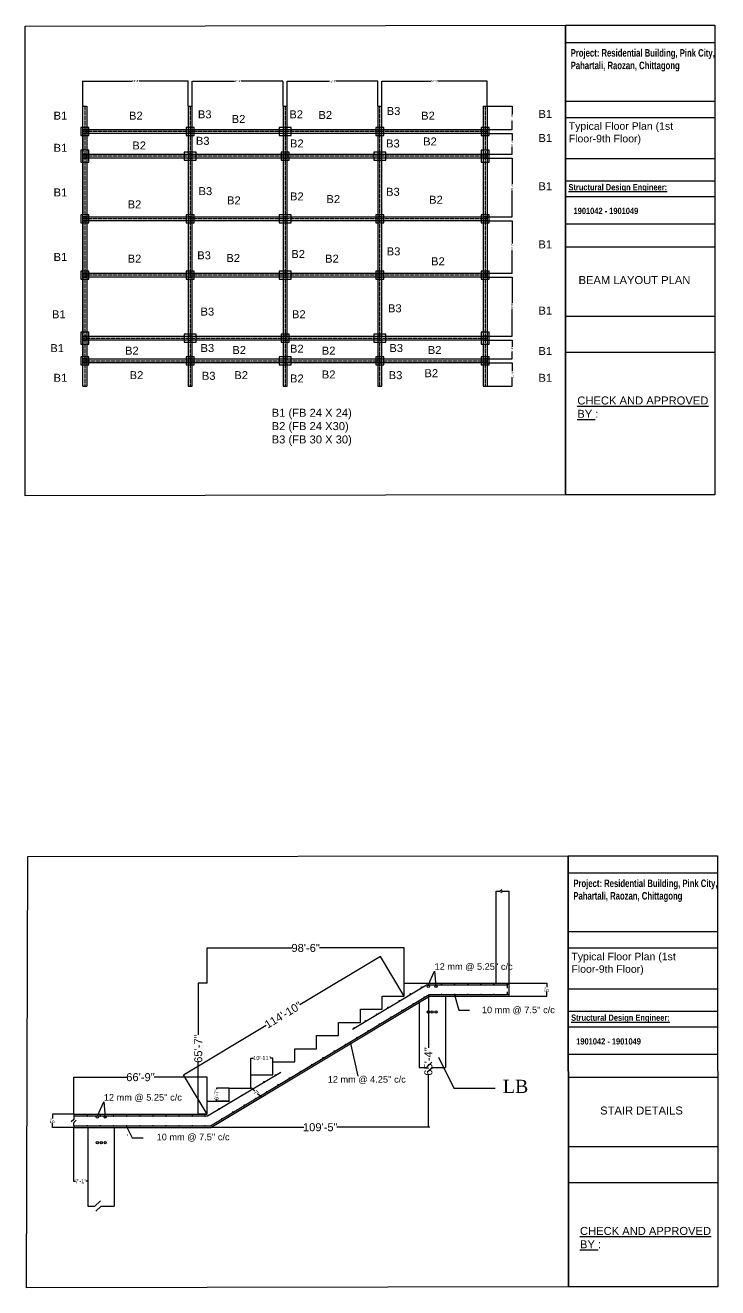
# Model space of a CAD drawing. Header units: inches. Extents: x 2674 to 28325, y -8016 to 21827.
# Drawn here: x 21343 to 25497, y 9078 to 16651 of the extents above; entities that cross this region are included whole.
import ezdxf

# ---------------------------------------------------------------- set-up
doc = ezdxf.new("R2010")
doc.units = ezdxf.units.IN
doc.header["$MEASUREMENT"] = 0
doc.linetypes.add('ACAD_ISO02W100', pattern=[15, 12, -3])
doc.layers.add('Grid', color=7, linetype='ACAD_ISO02W100', lineweight=25)
doc.styles.get("Standard").update_dxf_attribs({"font": 'arial.ttf', "height": 12})
doc.dimstyles.get("Standard").update_dxf_attribs({"dimtxt": 12, "dimasz": 0.18, "dimexe": 0.18, "dimexo": 0.0625, "dimgap": 0.09, "dimtad": 0, "dimtoh": 1, "dimdec": 0, "dimzin": 0, "dimdsep": 46, "dimlunit": 3, "dimtxsty": 'Standard', "dimcen": 0.09, "dimadec": 0, "dimazin": 0, "dimtfac": 1, "dimtdec": 0, "dimtofl": 0, "dimtmove": 0, "dimatfit": 3, "dimfxl": 1, "dimtolj": 1, "dimtzin": 0, "dimarcsym": 0})

# ---------------------------------------------------------------- blocks, each defined once
blk = doc.blocks.new('*D306')
at = {"color": 0, "lineweight": -2, "transparency": 16777216}
for p, q in [((21689.6, 16166.2), (21689.6, 16316.9)), ((21689.7, 16316.7), (21984.9, 16316.7)), ((22321.4, 16316.7), (22026.3, 16316.7)), ((22321.6, 16166.2), (22321.6, 16316.9))]:
    blk.add_line(p, q, dxfattribs=at)
at = {"color": 0, "transparency": 16777216}
for points in [[(21689.7, 16316.7), (21689.7, 16316.6), (21689.6, 16316.7)], [(22321.4, 16316.7), (22321.4, 16316.6), (22321.6, 16316.7)]]:
    blk.add_solid(points, dxfattribs=at)
at = {"layer": 'Defpoints', "color": 0, "transparency": 16777216}
for p in [(22321.6, 16316.7), (21689.6, 16166.1), (22321.6, 16166.1)]:
    blk.add_point(p, dxfattribs=at)
at = {"color": 0, "transparency": 16777216, "insert": (22005.6, 16316.7), "char_height": 12, "attachment_point": 5}
blk.add_mtext('\\A1;52\'-8"', dxfattribs=at)
blk = doc.blocks.new('*D303')
at = {"color": 0, "lineweight": -2, "transparency": 16777216}
for p, q in [((22345.6, 16166.2), (22345.6, 16316.1)), ((22345.7, 16315.9), (22596.6, 16315.9)), ((22889.4, 16315.9), (22638.5, 16315.9)), ((22889.6, 16166.2), (22889.6, 16316.1))]:
    blk.add_line(p, q, dxfattribs=at)
at = {"color": 0, "transparency": 16777216}
for points in [[(22345.7, 16315.9), (22345.7, 16315.9), (22345.6, 16315.9)], [(22889.4, 16315.9), (22889.4, 16315.9), (22889.6, 16315.9)]]:
    blk.add_solid(points, dxfattribs=at)
at = {"layer": 'Defpoints', "color": 0, "transparency": 16777216}
for p in [(22889.6, 16315.9), (22345.6, 16166.1), (22889.6, 16166.1)]:
    blk.add_point(p, dxfattribs=at)
at = {"color": 0, "transparency": 16777216, "insert": (22617.6, 16315.9), "char_height": 12, "attachment_point": 5}
blk.add_mtext('\\A1;45\'-4"', dxfattribs=at)
blk = doc.blocks.new('*D304')
at = {"color": 0, "lineweight": -2, "transparency": 16777216}
for p, q in [((22913.6, 16166.2), (22913.6, 16315.3)), ((22913.7, 16315.2), (23164.6, 16315.2)), ((23457.4, 16315.2), (23206.5, 16315.2)), ((23457.6, 16166.2), (23457.6, 16315.3))]:
    blk.add_line(p, q, dxfattribs=at)
at = {"color": 0, "transparency": 16777216}
for points in [[(22913.7, 16315.2), (22913.7, 16315.1), (22913.6, 16315.2)], [(23457.4, 16315.2), (23457.4, 16315.1), (23457.6, 16315.2)]]:
    blk.add_solid(points, dxfattribs=at)
at = {"layer": 'Defpoints', "color": 0, "transparency": 16777216}
for p in [(23457.6, 16315.2), (22913.6, 16166.1), (23457.6, 16166.1)]:
    blk.add_point(p, dxfattribs=at)
at = {"color": 0, "transparency": 16777216, "insert": (23185.6, 16315.2), "char_height": 12, "attachment_point": 5}
blk.add_mtext('\\A1;45\'-4"', dxfattribs=at)
blk = doc.blocks.new('*D307')
at = {"color": 0, "lineweight": -2, "transparency": 16777216}
for p, q in [((23481.6, 16166.2), (23481.6, 16316)), ((23481.7, 16315.8), (23776.9, 16315.8)), ((24113.4, 16315.8), (23818.3, 16315.8)), ((24113.6, 16166.2), (24113.6, 16316))]:
    blk.add_line(p, q, dxfattribs=at)
at = {"color": 0, "transparency": 16777216}
for points in [[(23481.7, 16315.9), (23481.7, 16315.8), (23481.6, 16315.8)], [(24113.4, 16315.9), (24113.4, 16315.8), (24113.6, 16315.8)]]:
    blk.add_solid(points, dxfattribs=at)
at = {"layer": 'Defpoints', "color": 0, "transparency": 16777216}
for p in [(24113.6, 16315.8), (23481.6, 16166.1), (24113.6, 16166.1)]:
    blk.add_point(p, dxfattribs=at)
at = {"color": 0, "transparency": 16777216, "insert": (23797.6, 16315.8), "char_height": 12, "attachment_point": 5}
blk.add_mtext('\\A1;52\'-8"', dxfattribs=at)
blk = doc.blocks.new('*D308')
at = {"color": 0, "lineweight": -2, "transparency": 16777216}
for p, q in [((24113.6, 16002.1), (24263.9, 16002.1)), ((24263.8, 16001.9), (24263.8, 15960.2)), ((24263.8, 15878.3), (24263.8, 15920)), ((24113.6, 15878.1), (24263.9, 15878.1))]:
    blk.add_line(p, q, dxfattribs=at)
at = {"color": 0, "transparency": 16777216}
for points in [[(24263.7, 16001.9), (24263.8, 16001.9), (24263.8, 16002.1)], [(24263.7, 15878.3), (24263.8, 15878.3), (24263.8, 15878.1)]]:
    blk.add_solid(points, dxfattribs=at)
at = {"layer": 'Defpoints', "color": 0, "transparency": 16777216}
for p in [(24113.6, 16002.1), (24113.6, 15878.1), (24263.8, 15878.1)]:
    blk.add_point(p, dxfattribs=at)
at = {"color": 0, "transparency": 16777216, "insert": (24263.8, 15940.1), "char_height": 12, "attachment_point": 5, "rotation": 90}
blk.add_mtext('\\A1;10\'-4"', dxfattribs=at)
blk = doc.blocks.new('*D309')
at = {"color": 0, "lineweight": -2, "transparency": 16777216}
for p, q in [((24113.6, 15854.1), (24264, 15854.1)), ((24263.8, 15853.9), (24263.8, 15698.9)), ((24263.8, 15502.3), (24263.8, 15657.3)), ((24113.6, 15502.1), (24264, 15502.1))]:
    blk.add_line(p, q, dxfattribs=at)
at = {"color": 0, "transparency": 16777216}
for points in [[(24263.8, 15853.9), (24263.9, 15853.9), (24263.8, 15854.1)], [(24263.8, 15502.3), (24263.9, 15502.3), (24263.8, 15502.1)]]:
    blk.add_solid(points, dxfattribs=at)
at = {"layer": 'Defpoints', "color": 0, "transparency": 16777216}
for p in [(24113.6, 15854.1), (24113.6, 15502.1), (24263.8, 15502.1)]:
    blk.add_point(p, dxfattribs=at)
at = {"color": 0, "transparency": 16777216, "insert": (24263.8, 15678.1), "char_height": 12, "attachment_point": 5, "rotation": 90}
blk.add_mtext('\\A1;29\'-4"', dxfattribs=at)
blk = doc.blocks.new('*D310')
at = {"color": 0, "lineweight": -2, "transparency": 16777216}
for p, q in [((24113.6, 15478.1), (24264, 15478.1)), ((24263.8, 15477.9), (24263.8, 15341.9)), ((24263.8, 15164.3), (24263.8, 15300.3)), ((24113.6, 15164.1), (24264, 15164.1))]:
    blk.add_line(p, q, dxfattribs=at)
at = {"color": 0, "transparency": 16777216}
for points in [[(24263.8, 15477.9), (24263.9, 15477.9), (24263.8, 15478.1)], [(24263.8, 15164.3), (24263.9, 15164.3), (24263.8, 15164.1)]]:
    blk.add_solid(points, dxfattribs=at)
at = {"layer": 'Defpoints', "color": 0, "transparency": 16777216}
for p in [(24113.6, 15478.1), (24113.6, 15164.1), (24263.8, 15164.1)]:
    blk.add_point(p, dxfattribs=at)
at = {"color": 0, "transparency": 16777216, "insert": (24263.8, 15321.1), "char_height": 12, "attachment_point": 5, "rotation": 90}
blk.add_mtext('\\A1;26\'-2"', dxfattribs=at)
blk = doc.blocks.new('*D311')
at = {"color": 0, "lineweight": -2, "transparency": 16777216}
for p, q in [((24113.6, 15140.1), (24263.2, 15140.1)), ((24263.1, 15139.9), (24263.1, 14983.9)), ((24263.1, 14786.3), (24263.1, 14942.3)), ((24113.6, 14786.1), (24263.2, 14786.1))]:
    blk.add_line(p, q, dxfattribs=at)
at = {"color": 0, "transparency": 16777216}
for points in [[(24263, 15139.9), (24263.1, 15139.9), (24263.1, 15140.1)], [(24263, 14786.3), (24263.1, 14786.3), (24263.1, 14786.1)]]:
    blk.add_solid(points, dxfattribs=at)
at = {"layer": 'Defpoints', "color": 0, "transparency": 16777216}
for p in [(24113.6, 15140.1), (24113.6, 14786.1), (24263.1, 14786.1)]:
    blk.add_point(p, dxfattribs=at)
at = {"color": 0, "transparency": 16777216, "insert": (24263.1, 14963.1), "char_height": 12, "attachment_point": 5, "rotation": 90}
blk.add_mtext('\\A1;29\'-6"', dxfattribs=at)
blk = doc.blocks.new('*D312')
at = {"color": 0, "lineweight": -2, "transparency": 16777216}
for p, q in [((24113.6, 14762.1), (24264, 14762.1)), ((24263.8, 14761.9), (24263.8, 14722.1)), ((24113.6, 14650.1), (24264, 14650.1)), ((24263.8, 14650.3), (24263.8, 14690.1))]:
    blk.add_line(p, q, dxfattribs=at)
at = {"color": 0, "transparency": 16777216}
for points in [[(24263.8, 14761.9), (24263.9, 14761.9), (24263.8, 14762.1)], [(24263.8, 14650.3), (24263.9, 14650.3), (24263.8, 14650.1)]]:
    blk.add_solid(points, dxfattribs=at)
at = {"layer": 'Defpoints', "color": 0, "transparency": 16777216}
for p in [(24113.6, 14762.1), (24113.6, 14650.1), (24263.8, 14650.1)]:
    blk.add_point(p, dxfattribs=at)
at = {"color": 0, "transparency": 16777216, "insert": (24263.8, 14706.1), "char_height": 12, "attachment_point": 5, "rotation": 90}
blk.add_mtext('\\A1;9\'-4"', dxfattribs=at)
blk = doc.blocks.new('*D305')
at = {"color": 0, "lineweight": -2, "transparency": 16777216}
for p, q in [((24113.6, 16166.1), (24264, 16166.1)), ((24263.8, 16165.9), (24263.8, 16116.2)), ((24263.8, 16026.3), (24263.8, 16076)), ((24113.6, 16026.1), (24264, 16026.1))]:
    blk.add_line(p, q, dxfattribs=at)
at = {"color": 0, "transparency": 16777216}
for points in [[(24263.8, 16165.9), (24263.9, 16165.9), (24263.8, 16166.1)], [(24263.8, 16026.3), (24263.9, 16026.3), (24263.8, 16026.1)]]:
    blk.add_solid(points, dxfattribs=at)
at = {"layer": 'Defpoints', "color": 0, "transparency": 16777216}
for p in [(24113.6, 16166.1), (24113.6, 16026.1), (24263.8, 16026.1)]:
    blk.add_point(p, dxfattribs=at)
at = {"color": 0, "transparency": 16777216, "insert": (24263.8, 16096.1), "char_height": 12, "attachment_point": 5, "rotation": 90}
blk.add_mtext('\\A1;11\'-8"', dxfattribs=at)
blk = doc.blocks.new('*D313')
at = {"color": 0, "lineweight": -2, "transparency": 16777216}
for p, q in [((24113.6, 14626.1), (24264.8, 14626.1)), ((24264.6, 14625.9), (24264.6, 14576.2)), ((24113.6, 14486.1), (24264.8, 14486.1)), ((24264.6, 14486.3), (24264.6, 14536))]:
    blk.add_line(p, q, dxfattribs=at)
at = {"color": 0, "transparency": 16777216}
for points in [[(24264.6, 14625.9), (24264.6, 14625.9), (24264.6, 14626.1)], [(24264.6, 14486.3), (24264.6, 14486.3), (24264.6, 14486.1)]]:
    blk.add_solid(points, dxfattribs=at)
at = {"layer": 'Defpoints', "color": 0, "transparency": 16777216}
for p in [(24113.6, 14626.1), (24113.6, 14486.1), (24264.6, 14486.1)]:
    blk.add_point(p, dxfattribs=at)
at = {"color": 0, "transparency": 16777216, "insert": (24264.6, 14556.1), "char_height": 12, "attachment_point": 5, "rotation": 90}
blk.add_mtext('\\A1;11\'-8"', dxfattribs=at)
blk = doc.blocks.new('*D731')
at = {"color": 0, "lineweight": -2, "transparency": 16777216}
for p, q in [((21634.2, 10118.6), (21634.2, 10341.4)), ((21634.4, 10341.2), (21951.9, 10341.2)), ((22434.7, 10341.2), (22117.2, 10341.2)), ((22434.8, 10118.6), (22434.8, 10341.4))]:
    blk.add_line(p, q, dxfattribs=at)
at = {"color": 0, "transparency": 16777216}
for points in [[(21634.4, 10341.2), (21634.4, 10341.2), (21634.2, 10341.2)], [(22434.7, 10341.2), (22434.7, 10341.2), (22434.8, 10341.2)]]:
    blk.add_solid(points, dxfattribs=at)
at = {"layer": 'Defpoints', "color": 0, "transparency": 16777216}
for p in [(22434.8, 10341.2), (21634.2, 10118.6), (22434.8, 10118.6)]:
    blk.add_point(p, dxfattribs=at)
at = {"color": 0, "transparency": 16777216, "insert": (22034.5, 10341.2), "char_height": 12, "attachment_point": 5}
blk.add_mtext('\\A1;{\\H4x;66\'-9"}', dxfattribs=at)
blk = doc.blocks.new('*D732')
at = {"color": 0, "lineweight": -2, "transparency": 16777216}
for p, q in [((23473.6, 11064.5), (22991.1, 10775)), ((23616.1, 10827.4), (23473.7, 11064.7)), ((22292.6, 10355.9), (22789.5, 10654)), ((22434.8, 10118.6), (22292.4, 10356))]:
    blk.add_line(p, q, dxfattribs=at)
at = {"color": 0, "transparency": 16777216}
for points in [[(23473.6, 11064.5), (23473.6, 11064.4), (23473.7, 11064.6)], [(22292.6, 10355.9), (22292.7, 10355.9), (22292.5, 10355.8)]]:
    blk.add_solid(points, dxfattribs=at)
at = {"layer": 'Defpoints', "color": 0, "transparency": 16777216}
for p in [(23473.7, 11064.6), (23616.1, 10827.3), (22434.8, 10118.6)]:
    blk.add_point(p, dxfattribs=at)
at = {"color": 0, "transparency": 16777216, "insert": (22890.3, 10714.5), "char_height": 12, "attachment_point": 5, "rotation": 30.96376}
blk.add_mtext('\\A1;{\\H4x;114\'-10"}', dxfattribs=at)
blk = doc.blocks.new('*D733')
at = {"color": 0, "lineweight": -2, "transparency": 16777216}
for p, q in [((22434.4, 10906.1), (22434.4, 11116.4)), ((22434.6, 11116.3), (22942.7, 11116.3)), ((23615.9, 11116.3), (23107.8, 11116.3)), ((23616.1, 10906.1), (23616.1, 11116.4))]:
    blk.add_line(p, q, dxfattribs=at)
at = {"color": 0, "transparency": 16777216}
for points in [[(22434.6, 11116.3), (22434.6, 11116.2), (22434.4, 11116.3)], [(23615.9, 11116.3), (23615.9, 11116.2), (23616.1, 11116.3)]]:
    blk.add_solid(points, dxfattribs=at)
at = {"layer": 'Defpoints', "color": 0, "transparency": 16777216}
for p in [(22434.4, 11116.3), (22434.4, 10906.1), (23616.1, 10906.1)]:
    blk.add_point(p, dxfattribs=at)
at = {"color": 0, "transparency": 16777216, "insert": (23025.3, 11116.3), "char_height": 12, "attachment_point": 5}
blk.add_mtext('\\A1;{\\H4x;98\'-6"}', dxfattribs=at)
blk = doc.blocks.new('*D734')
at = {"color": 0, "lineweight": -2, "transparency": 16777216}
for p, q in [((21634.1, 10118.6), (21506.4, 10118.6)), ((21506.5, 10118.4), (21506.5, 10093.1)), ((21634.1, 10039.8), (21506.4, 10039.8)), ((21506.5, 10040), (21506.5, 10065.3))]:
    blk.add_line(p, q, dxfattribs=at)
at = {"color": 0, "transparency": 16777216}
for points in [[(21506.5, 10118.4), (21506.6, 10118.4), (21506.5, 10118.6)], [(21506.5, 10040), (21506.6, 10040), (21506.5, 10039.8)]]:
    blk.add_solid(points, dxfattribs=at)
at = {"layer": 'Defpoints', "color": 0, "transparency": 16777216}
for p in [(21634.2, 10118.6), (21506.5, 10039.8), (21634.2, 10039.8)]:
    blk.add_point(p, dxfattribs=at)
at = {"color": 0, "transparency": 16777216, "insert": (21506.5, 10079.2), "char_height": 12, "attachment_point": 5, "rotation": 90}
blk.add_mtext('\\A1;{\\H2x;5"}', dxfattribs=at)
blk = doc.blocks.new('*D735')
at = {"color": 0, "lineweight": -2, "transparency": 16777216}
for p, q in [((24246.1, 10906.1), (24471.6, 10906.1)), ((24471.4, 10905.9), (24471.4, 10880.6)), ((24471.4, 10827.5), (24471.4, 10852.8)), ((24246.1, 10827.3), (24471.6, 10827.3))]:
    blk.add_line(p, q, dxfattribs=at)
at = {"color": 0, "transparency": 16777216}
for points in [[(24471.4, 10905.9), (24471.4, 10905.9), (24471.4, 10906.1)], [(24471.4, 10827.5), (24471.4, 10827.5), (24471.4, 10827.3)]]:
    blk.add_solid(points, dxfattribs=at)
at = {"layer": 'Defpoints', "color": 0, "transparency": 16777216}
for p in [(24246.1, 10906.1), (24246.1, 10827.3), (24471.4, 10827.3)]:
    blk.add_point(p, dxfattribs=at)
at = {"color": 0, "transparency": 16777216, "insert": (24471.4, 10866.7), "char_height": 12, "attachment_point": 5, "rotation": 90}
blk.add_mtext('\\A1;{\\H2x;5"}', dxfattribs=at)
blk = doc.blocks.new('*D736')
at = {"color": 0, "lineweight": -2, "transparency": 16777216}
for p, q in [((21633.4, 10039.8), (21633.4, 9717.2)), ((21718.4, 10039.8), (21718.4, 9717.2)), ((21633.6, 9717.4), (21644, 9717.4)), ((21718.3, 9717.4), (21707.8, 9717.4))]:
    blk.add_line(p, q, dxfattribs=at)
at = {"color": 0, "transparency": 16777216}
for points in [[(21633.6, 9717.4), (21633.6, 9717.4), (21633.4, 9717.4)], [(21718.3, 9717.4), (21718.3, 9717.4), (21718.4, 9717.4)]]:
    blk.add_solid(points, dxfattribs=at)
at = {"layer": 'Defpoints', "color": 0, "transparency": 16777216}
for p in [(21633.4, 10039.8), (21718.4, 10039.8), (21718.4, 9717.4)]:
    blk.add_point(p, dxfattribs=at)
at = {"color": 0, "transparency": 16777216, "insert": (21675.9, 9717.4), "char_height": 12, "attachment_point": 5}
blk.add_mtext('\\A1;{\\H2x;7\'-1"}', dxfattribs=at)
blk = doc.blocks.new('*D729')
at = {"color": 0, "lineweight": -2, "transparency": 16777216}
for p, q in [((22434.4, 10906.1), (22381.3, 10906.1)), ((22381.5, 10905.9), (22381.5, 10595.3)), ((22381.5, 10119.5), (22381.5, 10430)), ((22434.4, 10119.3), (22381.3, 10119.3))]:
    blk.add_line(p, q, dxfattribs=at)
at = {"color": 0, "transparency": 16777216}
for points in [[(22381.4, 10905.9), (22381.5, 10905.9), (22381.5, 10906.1)], [(22381.4, 10119.5), (22381.5, 10119.5), (22381.5, 10119.3)]]:
    blk.add_solid(points, dxfattribs=at)
at = {"layer": 'Defpoints', "color": 0, "transparency": 16777216}
for p in [(22381.5, 10906.1), (22434.4, 10906.1), (22434.4, 10119.3)]:
    blk.add_point(p, dxfattribs=at)
at = {"color": 0, "transparency": 16777216, "insert": (22381.5, 10512.7), "char_height": 12, "attachment_point": 5, "rotation": 90}
blk.add_mtext('\\A1;{\\H4x;65\'-7"}', dxfattribs=at)
blk = doc.blocks.new('*D737')
at = {"color": 0, "lineweight": -2, "transparency": 16777216}
for p, q in [((22566, 10276.1), (22490.6, 10276.1)), ((22490.8, 10275.9), (22490.8, 10268.8)), ((22566, 10197.3), (22490.6, 10197.3)), ((22490.8, 10197.5), (22490.8, 10204.6))]:
    blk.add_line(p, q, dxfattribs=at)
at = {"color": 0, "transparency": 16777216}
for points in [[(22490.7, 10275.9), (22490.8, 10275.9), (22490.8, 10276.1)], [(22490.7, 10197.5), (22490.8, 10197.5), (22490.8, 10197.3)]]:
    blk.add_solid(points, dxfattribs=at)
at = {"layer": 'Defpoints', "color": 0, "transparency": 16777216}
for p in [(22490.8, 10276.1), (22566.1, 10276.1), (22566.1, 10197.3)]:
    blk.add_point(p, dxfattribs=at)
at = {"color": 0, "transparency": 16777216, "insert": (22490.8, 10236.7), "char_height": 12, "attachment_point": 5, "rotation": 90}
blk.add_mtext('\\A1;{\\H2x;6\'-7"}', dxfattribs=at)
blk = doc.blocks.new('*D738')
at = {"color": 0, "lineweight": -2, "transparency": 16777216}
for p, q in [((22697.3, 10354.9), (22697.3, 10455.6)), ((22697.5, 10455.4), (22713.5, 10455.4)), ((22828.4, 10455.4), (22812.5, 10455.4)), ((22828.6, 10354.9), (22828.6, 10455.6))]:
    blk.add_line(p, q, dxfattribs=at)
at = {"color": 0, "transparency": 16777216}
for points in [[(22697.5, 10455.4), (22697.5, 10455.4), (22697.3, 10455.4)], [(22828.4, 10455.4), (22828.4, 10455.4), (22828.6, 10455.4)]]:
    blk.add_solid(points, dxfattribs=at)
at = {"layer": 'Defpoints', "color": 0, "transparency": 16777216}
for p in [(22828.6, 10455.4), (22697.3, 10354.8), (22828.6, 10354.8)]:
    blk.add_point(p, dxfattribs=at)
at = {"color": 0, "transparency": 16777216, "insert": (22763, 10455.4), "char_height": 12, "attachment_point": 5}
blk.add_mtext('\\A1;{\\H2x;10\'-11"}', dxfattribs=at)
blk = doc.blocks.new('*D730')
at = {"color": 0, "lineweight": -2, "transparency": 16777216}
for p, q in [((22697.7, 10277.4), (22697.8, 10277.5)), ((22697.8, 10277.2), (22720.6, 10256.8)), ((22759.8, 10221.7), (22737, 10242.1)), ((22759.9, 10221.6), (22760, 10221.7))]:
    blk.add_line(p, q, dxfattribs=at)
at = {"color": 0, "transparency": 16777216}
for points in [[(22697.9, 10277.3), (22697.8, 10277.2), (22697.7, 10277.4)], [(22759.8, 10221.7), (22759.7, 10221.7), (22759.9, 10221.6)]]:
    blk.add_solid(points, dxfattribs=at)
at = {"layer": 'Defpoints', "color": 0, "transparency": 16777216}
for p in [(22697.7, 10277.4), (22759.9, 10221.6), (22759.9, 10221.6)]:
    blk.add_point(p, dxfattribs=at)
at = {"color": 0, "transparency": 16777216, "insert": (22728.8, 10249.5), "char_height": 12, "attachment_point": 5, "rotation": 318.0996}
blk.add_mtext("\\A1;{\\H2x;7'}", dxfattribs=at)
blk = doc.blocks.new('*D739')
at = {"color": 0, "lineweight": -2, "transparency": 16777216}
for p, q in [((22456.6, 10039.9), (22456.6, 10041.1)), ((22456.8, 10041), (23014, 10041)), ((23769, 10041), (23211.8, 10041)), ((23769.1, 10039.9), (23769.1, 10041.1))]:
    blk.add_line(p, q, dxfattribs=at)
at = {"color": 0, "transparency": 16777216}
for points in [[(22456.8, 10041), (22456.8, 10040.9), (22456.6, 10041)], [(23769, 10041), (23769, 10040.9), (23769.1, 10041)]]:
    blk.add_solid(points, dxfattribs=at)
at = {"layer": 'Defpoints', "color": 0, "transparency": 16777216}
for p in [(22456.6, 10039.8), (23769.1, 10041), (23769.1, 10039.8)]:
    blk.add_point(p, dxfattribs=at)
at = {"color": 0, "transparency": 16777216, "insert": (23112.9, 10041), "char_height": 12, "attachment_point": 5}
blk.add_mtext('\\A1;{\\H4x;109\'-5"}', dxfattribs=at)
blk = doc.blocks.new('*D740')
at = {"color": 0, "lineweight": -2, "transparency": 16777216}
for p, q in [((23769.1, 10827.3), (23761.1, 10827.3)), ((23761.3, 10827.1), (23761.3, 10518)), ((23761.3, 10043.5), (23761.3, 10352.7)), ((23769.1, 10043.3), (23761.1, 10043.3))]:
    blk.add_line(p, q, dxfattribs=at)
at = {"color": 0, "transparency": 16777216}
for points in [[(23761.3, 10827.1), (23761.4, 10827.1), (23761.3, 10827.3)], [(23761.3, 10043.5), (23761.4, 10043.5), (23761.3, 10043.3)]]:
    blk.add_solid(points, dxfattribs=at)
at = {"layer": 'Defpoints', "color": 0, "transparency": 16777216}
for p in [(23761.3, 10827.3), (23769.1, 10827.3), (23769.1, 10043.3)]:
    blk.add_point(p, dxfattribs=at)
at = {"color": 0, "transparency": 16777216, "insert": (23761.3, 10435.3), "char_height": 12, "attachment_point": 5, "rotation": 90}
blk.add_mtext('\\A1;{\\H4x;65\'-4"}', dxfattribs=at)

msp = doc.modelspace()

# ---------------------------------------------------------------- linework, layer by layer
for p, q in [((24583.96, 16547.39), (25478.83, 16547.39)), ((21689.56, 14486.09), (21689.56, 16166.09)), ((21713.56, 16166.09), (21713.56, 14486.09)), ((22321.56, 16166.09), (22321.56, 14486.09)), ((22345.56, 14486.09), (22345.56, 16166.09)), ((22889.56, 16166.09), (22889.56, 14486.09)), ((22913.56, 14486.09), (22913.56, 16166.09)), ((23457.56, 16166.09), (23457.56, 14486.09)), ((23481.56, 14486.09), (23481.56, 16166.09)), ((24089.56, 16166.09), (24089.56, 14486.09)), ((24113.56, 16166.09), (24113.56, 14486.09)), ((24583.96, 16195.9), (25478.83, 16195.9)), ((24583.96, 16098.81), (25478.83, 16098.81)), ((21689.56, 16026.09), (24113.56, 16026.09)), ((21689.56, 16014.09), (21689.56, 15890.09)), ((24113.56, 16002.09), (21689.56, 16002.09)), ((24113.56, 16038.09), (24113.56, 16014.09)), ((21689.56, 15878.09), (24113.56, 15878.09)), ((21689.56, 15866.09), (21689.56, 15514.09)), ((24113.56, 15854.09), (21689.56, 15854.09)), ((24089.56, 15842.09), (24089.56, 15818.09)), ((24113.56, 15890.09), (24113.56, 15866.09)), ((24583.96, 15852.46), (25478.83, 15852.46)), ((21713.56, 15818.09), (21713.56, 15464.09)), ((24583.96, 15718.91), (25478.83, 15718.91)), ((24583.96, 15623.84), (25478.83, 15623.84)), ((21689.56, 15502.09), (24113.56, 15502.09)), ((21689.56, 15490.09), (21689.56, 15176.09)), ((24113.56, 15478.09), (21689.56, 15478.09)), ((24089.56, 15464.09), (24089.56, 15440.09)), ((24113.56, 15514.09), (24113.56, 15490.09)), ((24583.96, 15460.65), (25478.83, 15460.65)), ((21713.56, 15440.09), (21713.56, 15224.09)), ((24583.96, 15323.02), (25478.83, 15323.02)), ((24089.56, 15224.09), (24089.56, 15200.09)), ((21689.56, 15164.09), (24113.56, 15164.09)), ((21689.56, 15152.09), (21689.56, 14798.09)), ((21713.56, 15200.09), (21713.56, 14858.09)), ((24113.56, 15176.09), (24113.56, 15152.09)), ((24113.56, 15140.09), (21689.56, 15140.09)), ((24089.56, 14858.09), (24089.56, 14834.09)), ((24583.96, 14907.09), (25478.83, 14907.09)), ((21689.56, 14786.09), (24113.56, 14786.09)), ((21689.56, 14774.09), (21689.56, 14662.09)), ((24113.56, 14798.09), (24113.56, 14774.09)), ((24113.56, 14762.09), (21689.56, 14762.09)), ((21689.56, 14650.09), (24113.56, 14650.09)), ((24113.56, 14626.09), (21689.56, 14626.09)), ((24113.56, 14662.09), (24113.56, 14638.09)), ((24583.96, 14690.92), (25478.83, 14690.92)), ((21689.56, 14486.09), (21713.56, 14486.09)), ((22321.56, 14486.09), (22345.56, 14486.09)), ((22889.56, 14486.09), (22913.56, 14486.09)), ((23457.56, 14486.09), (23481.56, 14486.09)), ((24089.56, 14486.09), (24113.56, 14486.09)), ((24600, 11566.11), (25494.86, 11566.11)), ((24167.34, 10906.08), (24167.34, 11457.33)), ((24167.34, 11457.33), (24190.75, 11457.33)), ((24190.61, 11457.2), (24201.14, 11467.06)), ((24208.38, 11457.2), (24195.87, 11447.99)), ((24208.38, 11457.2), (24246.09, 11457.2)), ((24246.09, 10827.33), (24246.09, 11457.33)), ((24600, 11214.62), (25494.86, 11214.62)), ((24600, 11117.53), (25494.86, 11117.53)), ((23616.09, 10827.33), (23616.09, 10906.08)), ((23616.09, 10906.08), (23747.34, 10906.08)), ((23616.09, 10906.08), (24246.09, 10906.08)), ((23760.01, 10893.44), (23798.98, 10977.74)), ((23798.98, 10977.74), (23806.44, 10886.88)), ((22453.92, 10049.67), (23766.42, 10837.17)), ((23306.3, 10629.98), (23750.06, 10896.24)), ((23750.06, 10896.24), (24236.24, 10896.24)), ((23766.42, 10837.17), (24236.24, 10837.17)), ((23917.66, 10836.25), (23944.04, 10742.54)), ((24236.24, 10874.44), (24236.24, 10896.24)), ((24236.24, 10837.17), (24236.24, 10854.08)), ((24600, 10871.18), (25494.86, 10871.18)), ((22456.65, 10039.83), (23769.15, 10827.33)), ((23484.84, 10748.58), (23484.84, 10827.33)), ((23484.84, 10827.33), (23616.09, 10827.33)), ((23706.83, 10794.15), (23706.83, 10400.4)), ((23769.15, 10827.33), (24246.09, 10827.33)), ((23864.33, 10827.33), (23864.33, 10400.4)), ((23353.59, 10669.83), (23353.59, 10748.58)), ((23353.59, 10748.58), (23484.84, 10748.58)), ((23944.04, 10742.54), (24007.35, 10742.54)), ((24600, 10737.64), (25494.86, 10737.64)), ((23222.34, 10591.08), (23222.34, 10669.83)), ((23222.34, 10669.83), (23353.59, 10669.83)), ((24600, 10642.56), (25494.86, 10642.56)), ((23091.09, 10512.33), (23091.09, 10591.08)), ((23091.09, 10591.08), (23222.34, 10591.08)), ((23292.19, 10552.82), (23338.21, 10348.1)), ((22959.84, 10433.58), (22959.84, 10512.33)), ((22959.84, 10512.33), (23091.09, 10512.33)), ((23822.35, 10462.36), (23913.63, 10276.43)), ((24600, 10479.38), (25494.86, 10479.38)), ((22828.59, 10354.83), (22828.59, 10433.58)), ((22828.59, 10433.58), (22959.84, 10433.58)), ((23706.83, 10400.4), (23749.28, 10400.4)), ((23749.28, 10400.4), (23782.26, 10431.85)), ((23787.51, 10400.39), (23754.7, 10371.55)), ((23787.51, 10400.39), (23864.33, 10400.39)), ((22437.56, 10108.74), (22875.87, 10371.72)), ((22697.34, 10276.08), (22697.34, 10354.83)), ((22697.34, 10354.83), (22828.59, 10354.83)), ((24600, 10341.74), (25494.86, 10341.74)), ((22566.09, 10197.33), (22566.09, 10276.08)), ((22566.09, 10276.08), (22697.34, 10276.08)), ((23913.63, 10276.43), (23913.63, 10276.43)), ((23913.63, 10276.43), (24162.89, 10276.43)), ((21776.12, 10108.74), (21815.1, 10193.04)), ((21815.1, 10193.04), (21822.56, 10102.17)), ((22434.84, 10118.58), (22434.84, 10197.33)), ((22434.84, 10197.33), (22566.09, 10197.33)), ((21634.79, 10088.11), (21618.83, 10073.05)), ((21634.21, 10118.58), (22434.84, 10118.58)), ((21634.21, 10118.58), (21634.21, 10087.56)), ((21634.21, 10108.74), (22437.56, 10108.74)), ((21634.79, 10070.39), (21648.09, 10083.68)), ((21634.21, 10049.67), (21634.21, 10069.82)), ((21634.21, 10049.67), (21634.21, 10039.83)), ((21634.21, 10049.67), (22453.92, 10049.67)), ((21634.21, 10039.83), (22456.65, 10039.83)), ((21718.43, 10039.83), (21718.43, 9567.33)), ((21875.93, 10039.83), (21875.93, 9567.33)), ((21949.87, 10046.63), (21952.24, 10046.63)), ((21950.81, 10046.45), (21983.79, 9976.78)), ((21951.06, 10045.45), (21951.06, 10047.82)), ((21957.28, 9993.6), (21954.92, 9993.6)), ((21983.79, 9976.78), (22049.76, 9976.78)), ((24600, 9925.82), (25494.86, 9925.82)), ((24600, 9709.64), (25494.86, 9709.64)), ((21718.43, 9567.33), (21760.88, 9567.33)), ((21760.88, 9567.33), (21793.86, 9598.78)), ((21799.11, 9567.32), (21766.31, 9538.48)), ((21799.11, 9567.32), (21875.93, 9567.32))]:
    msp.add_line(p, q)
for points in [[(24583.96, 13834.23), (21343.48, 13829.01), (21343.48, 16645.97), (24583.96, 16651.19)], [(24583.96, 16651.19), (25478.83, 16651.19), (25478.83, 13834.23), (24583.96, 13834.23)], [(21677.56, 15990.09), (21725.56, 15990.09), (21725.56, 16038.09), (21677.56, 16038.09)], [(21689.56, 16002.09), (21713.56, 16002.09), (21713.56, 16026.09), (21689.56, 16026.09)], [(22309.56, 15990.09), (22357.56, 15990.09), (22357.56, 16038.09), (22309.56, 16038.09)], [(22321.56, 16014.09), (22345.56, 16014.09), (22345.56, 16038.09), (22321.56, 16038.09)], [(22865.56, 16038.09), (22865.56, 15990.09), (22937.56, 15990.09), (22937.56, 16038.09)], [(22889.56, 16002.09), (22913.56, 16002.09), (22913.56, 16026.09), (22889.56, 16026.09)], [(23445.56, 15990.09), (23493.56, 15990.09), (23493.56, 16038.09), (23445.56, 16038.09)], [(23457.56, 16002.09), (23481.56, 16002.09), (23481.56, 16026.09), (23457.56, 16026.09)], [(24077.56, 15990.09), (24125.56, 15990.09), (24125.56, 16038.09), (24077.56, 16038.09)], [(24089.56, 16002.09), (24113.56, 16002.09), (24113.56, 16026.09), (24089.56, 16026.09)], [(21677.56, 15830.09), (21725.56, 15830.09), (21725.56, 15902.09), (21677.56, 15902.09)], [(21689.56, 15854.09), (21713.56, 15854.09), (21713.56, 15878.09), (21689.56, 15878.09)], [(22297.56, 15890.09), (22297.56, 15842.09), (22369.56, 15842.09), (22369.56, 15890.09)], [(22321.56, 15854.09), (22345.56, 15854.09), (22345.56, 15878.09), (22321.56, 15878.09)], [(22877.56, 15842.09), (22925.56, 15842.09), (22925.56, 15890.09), (22877.56, 15890.09)], [(22889.56, 15854.09), (22913.56, 15854.09), (22913.56, 15878.09), (22889.56, 15878.09)], [(23433.56, 15890.09), (23433.56, 15842.09), (23505.56, 15842.09), (23505.56, 15890.09)], [(23457.56, 15854.09), (23481.56, 15854.09), (23481.56, 15878.09), (23457.56, 15878.09)], [(24077.56, 15830.09), (24125.56, 15830.09), (24125.56, 15902.09), (24077.56, 15902.09)], [(24089.56, 15854.09), (24113.56, 15854.09), (24113.56, 15878.09), (24089.56, 15878.09)], [(21677.56, 15466.09), (21725.56, 15466.09), (21725.56, 15514.09), (21677.56, 15514.09)], [(21689.56, 15478.09), (21713.56, 15478.09), (21713.56, 15502.09), (21689.56, 15502.09)], [(22309.56, 15466.09), (22357.56, 15466.09), (22357.56, 15514.09), (22309.56, 15514.09)], [(22321.56, 15478.09), (22345.56, 15478.09), (22345.56, 15502.09), (22321.56, 15502.09)], [(22865.56, 15514.09), (22865.56, 15466.09), (22937.56, 15466.09), (22937.56, 15514.09)], [(22889.56, 15478.09), (22913.56, 15478.09), (22913.56, 15502.09), (22889.56, 15502.09)], [(23445.56, 15466.09), (23493.56, 15466.09), (23493.56, 15514.09), (23445.56, 15514.09)], [(23457.56, 15478.09), (23481.56, 15478.09), (23481.56, 15502.09), (23457.56, 15502.09)], [(24077.56, 15466.09), (24125.56, 15466.09), (24125.56, 15514.09), (24077.56, 15514.09)], [(24089.56, 15478.09), (24113.56, 15478.09), (24113.56, 15502.09), (24089.56, 15502.09)], [(21677.56, 15128.09), (21725.56, 15128.09), (21725.56, 15176.09), (21677.56, 15176.09)], [(21689.56, 15140.09), (21713.56, 15140.09), (21713.56, 15164.09), (21689.56, 15164.09)], [(22309.56, 15128.09), (22357.56, 15128.09), (22357.56, 15176.09), (22309.56, 15176.09)], [(22321.56, 15140.09), (22345.56, 15140.09), (22345.56, 15164.09), (22321.56, 15164.09)], [(22865.56, 15176.09), (22865.56, 15128.09), (22937.56, 15128.09), (22937.56, 15176.09)], [(22889.56, 15140.09), (22913.56, 15140.09), (22913.56, 15164.09), (22889.56, 15164.09)], [(23445.56, 15128.09), (23493.56, 15128.09), (23493.56, 15176.09), (23445.56, 15176.09)], [(23457.56, 15140.09), (23481.56, 15140.09), (23481.56, 15164.09), (23457.56, 15164.09)], [(24077.56, 15128.09), (24125.56, 15128.09), (24125.56, 15176.09), (24077.56, 15176.09)], [(24089.56, 15140.09), (24113.56, 15140.09), (24113.56, 15164.09), (24089.56, 15164.09)], [(21677.56, 14738.09), (21725.56, 14738.09), (21725.56, 14810.09), (21677.56, 14810.09)], [(21689.56, 14762.09), (21713.56, 14762.09), (21713.56, 14786.09), (21689.56, 14786.09)], [(22297.56, 14798.09), (22297.56, 14750.09), (22369.56, 14750.09), (22369.56, 14798.09)], [(22321.56, 14762.09), (22345.56, 14762.09), (22345.56, 14786.09), (22321.56, 14786.09)], [(22877.56, 14750.09), (22925.56, 14750.09), (22925.56, 14798.09), (22877.56, 14798.09)], [(22889.56, 14762.09), (22913.56, 14762.09), (22913.56, 14786.09), (22889.56, 14786.09)], [(23433.56, 14798.09), (23433.56, 14750.09), (23505.56, 14750.09), (23505.56, 14798.09)], [(23457.56, 14762.09), (23481.56, 14762.09), (23481.56, 14786.09), (23457.56, 14786.09)], [(24077.56, 14738.09), (24125.56, 14738.09), (24125.56, 14810.09), (24077.56, 14810.09)], [(24089.56, 14762.09), (24113.56, 14762.09), (24113.56, 14786.09), (24089.56, 14786.09)], [(21677.56, 14614.09), (21725.56, 14614.09), (21725.56, 14662.09), (21677.56, 14662.09)], [(21689.56, 14626.09), (21713.56, 14626.09), (21713.56, 14650.09), (21689.56, 14650.09)], [(22309.56, 14614.09), (22357.56, 14614.09), (22357.56, 14662.09), (22309.56, 14662.09)], [(22321.56, 14626.09), (22345.56, 14626.09), (22345.56, 14650.09), (22321.56, 14650.09)], [(22865.56, 14662.09), (22865.56, 14614.09), (22937.56, 14614.09), (22937.56, 14662.09)], [(22889.56, 14626.09), (22913.56, 14626.09), (22913.56, 14650.09), (22889.56, 14650.09)], [(23445.56, 14614.09), (23493.56, 14614.09), (23493.56, 14662.09), (23445.56, 14662.09)], [(23457.56, 14626.09), (23481.56, 14626.09), (23481.56, 14650.09), (23457.56, 14650.09)], [(24077.56, 14614.09), (24125.56, 14614.09), (24125.56, 14662.09), (24077.56, 14662.09)], [(24089.56, 14626.09), (24113.56, 14626.09), (24113.56, 14650.09), (24089.56, 14650.09)], [(24602.34, 9083.52), (21351.13, 9078.3), (21359.51, 11664.7), (24600, 11669.91)], [(24600, 11669.91), (25494.86, 11669.91), (25497.2, 9083.52), (24602.34, 9083.52)]]:
    msp.add_lwpolyline(points, close=True)
for centre, radius in [((23654.85, 10840.15), 2.62), ((23722.35, 10880.71), 2.62), ((23760.75, 10886.27), 6.56), ((23807.18, 10886.27), 6.56), ((23839.87, 10896.24), 2.62), ((23839.87, 10837.17), 2.62), ((23918.62, 10896.24), 2.62), ((23918.62, 10837.17), 2.62), ((23997.37, 10896.24), 2.62), ((23997.37, 10837.17), 2.62), ((24076.12, 10896.24), 2.62), ((24076.12, 10837.17), 2.62), ((24154.87, 10896.24), 2.62), ((24154.87, 10837.17), 2.62), ((24233.62, 10896.24), 2.62), ((24233.62, 10837.17), 2.62), ((23519.85, 10759.03), 2.62), ((23587.35, 10799.59), 2.62), ((23671.21, 10781.09), 2.62), ((23738.71, 10821.65), 2.62), ((23384.84, 10677.92), 2.62), ((23452.34, 10718.47), 2.62), ((23536.2, 10699.97), 2.62), ((23603.71, 10740.53), 2.62), ((23760.75, 10732.37), 6.56), ((23783.86, 10732.37), 6.56), ((23807.18, 10732.37), 6.56), ((23317.34, 10637.36), 2.62), ((23401.2, 10618.85), 2.62), ((23468.7, 10659.41), 2.62), ((23266.2, 10537.73), 2.62), ((23333.7, 10578.29), 2.62), ((23131.19, 10456.62), 2.62), ((23198.69, 10497.18), 2.62), ((22996.19, 10375.5), 2.62), ((23063.69, 10416.06), 2.62), ((22777.32, 10312.88), 2.62), ((22844.83, 10353.44), 2.62), ((22928.69, 10334.94), 2.62), ((22642.32, 10231.76), 2.62), ((22709.82, 10272.32), 2.62), ((22793.68, 10253.82), 2.62), ((22861.19, 10294.38), 2.62), ((22507.32, 10150.65), 2.62), ((22574.82, 10191.2), 2.62), ((22658.68, 10172.7), 2.62), ((22726.18, 10213.26), 2.62), ((21715.59, 10108.74), 2.62), ((21776.12, 10102.17), 6.56), ((21794.34, 10108.74), 2.62), ((21822.56, 10102.17), 6.56), ((21873.09, 10108.74), 2.62), ((21951.84, 10108.74), 2.62), ((22030.59, 10108.74), 2.62), ((22109.34, 10108.74), 2.62), ((22188.09, 10108.74), 2.62), ((22266.84, 10108.74), 2.62), ((22345.59, 10108.74), 2.62), ((22420.65, 10108.74), 2.62), ((22523.68, 10091.58), 2.62), ((22591.18, 10132.14), 2.62), ((21715.59, 10049.67), 2.62), ((21794.34, 10049.67), 2.62), ((21873.09, 10049.67), 2.62), ((21951.84, 10049.67), 2.62), ((22030.59, 10049.67), 2.62), ((22109.34, 10049.67), 2.62), ((22188.09, 10049.67), 2.62), ((22266.84, 10049.67), 2.62), ((22345.59, 10049.67), 2.62), ((22420.65, 10049.67), 2.62), ((21776.12, 9948.27), 6.56), ((21799.23, 9948.27), 6.56), ((21822.56, 9948.27), 6.56)]:
    msp.add_circle(centre, radius)
msp.add_solid([(21951.81, 10041.69), (21951.03, 10041.63), (21951.25, 10044.02)])
at = {"layer": 'Grid'}
for p, q in [((21689.56, 16166.09), (21713.56, 16166.09)), ((21701.56, 16166.09), (21701.56, 14486.09)), ((22321.56, 16166.09), (22345.56, 16166.09)), ((22333.56, 16166.09), (22333.56, 14486.09)), ((22889.56, 16166.09), (22913.56, 16166.09)), ((22901.56, 16166.09), (22901.56, 14486.09)), ((23457.56, 16166.09), (23481.56, 16166.09)), ((23469.56, 14486.09), (23469.56, 16166.09)), ((24089.56, 16166.09), (24113.56, 16166.09)), ((24101.56, 16166.09), (24101.56, 14486.09)), ((24113.56, 16014.09), (21689.56, 16014.09)), ((24113.56, 15866.09), (21689.56, 15866.09)), ((24113.56, 15490.09), (21689.56, 15490.09)), ((24113.56, 15152.09), (21689.56, 15152.09)), ((21689.56, 14774.09), (24113.56, 14774.09)), ((21689.56, 14638.09), (24113.56, 14638.09))]:
    msp.add_line(p, q, dxfattribs=at)

# ---------------------------------------------------------------- texts
at = {"attachment_point": 1}
for s, insert, char_height, width in [('{\\fSwis721 LtCn BT|b1|i0|c0|p34;Project: Residential Building, Pink City, Pahartali, Raozan, Chittagong}', (24615.04, 16507.96), 45.03114, 1000.1158), ('Typical Floor Plan (1st Floor-9th Floor)', (24603.51, 16069.1), 45.0311, 840.6448), ('{\\fSwis721 LtCn BT|b1|i0|c0|p34;\\LStructural Design Engineer:}', (24601.93, 15698.49), 37.5259, 485.5762), ('{\\fSwis721 LtCn BT|b1|i0|c0|p34;1901042 - 1901049}', (24632.32, 15556.23), 37.5259, 485.5762), ('{\\fSwis721 LtCn BT|b1|i0|c0|p34;Project: Residential Building, Pink City, Pahartali, Raozan, Chittagong}', (24631.07, 11526.68), 45.03114, 1000.1158), ('Typical Floor Plan (1st Floor-9th Floor)', (24619.55, 11087.82), 45.0311, 840.6448), ('{\\fSwis721 LtCn BT|b1|i0|c0|p34;\\LStructural Design Engineer:}', (24617.96, 10717.22), 37.5259, 485.5762), ('{\\fSwis721 LtCn BT|b1|i0|c0|p34;1901042 - 1901049}', (24648.35, 10574.95), 37.5259, 485.5762), ('{\\fTimes New Roman|b0|i0|c0|p18;LB}', (24208.53, 10325.55), 78.75, 259.7983)]:
    msp.add_mtext(s, dxfattribs=dict(at, insert=insert, char_height=char_height, width=width))
at = {"char_height": 48, "attachment_point": 1}
for s, width, heights, insert in [('B1', 333.9673, [0], (21513.42, 16132.95)), ('B2', 333.9673, [0], (21965.61, 16132.85)), ('B3', 333.9673, [0], (22378.91, 16140.79)), ('B2', 333.9673, [0], (22927.34, 16140.79)), ('B2', 333.9673, [0], (23102.2, 16136.82)), ('B3', 333.9673, [0], (23511.53, 16160.65)), ('B2', 333.9673, [0], (23718.18, 16132.85)), ('B1', 333.9673, [0], (24421.6, 16143.11)), ('B2', 333.9673, [0], (22581.59, 16113)), ('B3', 333.9673, [0], (22366.99, 15981.96)), ('B1', 333.9673, [0], (24421.6, 15999.06)), ('B1', 333.9673, [0], (21513.42, 15939.96)), ('B2', 333.9673, [0], (21985.48, 15954.17)), ('B2', 333.9673, [0], (22931.31, 15966.08)), ('B3', 333.9673, [0], (23507.56, 15966.08)), ('B2', 333.9673, [0], (23730.11, 15977.99)), ('B3', 333.9673, [0], (22382.89, 15680.19)), ('B3', 333.9673, [0], (23507.56, 15676.22)), ('B1', 333.9673, [0], (24421.6, 15709.57)), ('B1', 333.9673, [0], (21513.42, 15672.74)), ('B2', 333.9673, [0], (21957.66, 15600.77)), ('B2', 333.9673, [0], (22553.77, 15624.6)), ('B2', 333.9673, [0], (22931.31, 15648.42)), ('B2', 333.9673, [0], (23149.89, 15632.54)), ('B2', 333.9673, [0], (23765.87, 15628.57)), ('B2', 333.9673, [0], (22939.26, 15302.97)), ('B3', 333.9673, [0], (23511.53, 15318.85)), ('B1', 333.9673, [0], (24421.6, 15360.7)), ('B1', 333.9673, [0], (21513.42, 15285.39)), ('B2', 333.9673, [0], (21957.66, 15275.17)), ('B3', 333.9673, [0], (22374.94, 15295.02)), ('B2', 333.9673, [0], (22549.8, 15279.14)), ('B2', 333.9673, [0], (23141.94, 15275.17)), ('B2', 333.9673, [0], (23777.8, 15259.29)), ('BEAM LAYOUT PLAN', 1004.862, [0], (24662.3, 15146.71)), ('B1', 333.9673, [0], (21503.52, 14941.47)), ('B3', 333.9673, [0], (22394.81, 14957.51)), ('B2', 333.9673, [0], (22943.23, 14941.63)), ('B3', 333.9673, [0], (23519.48, 14977.36)), ('B1', 333.9673, [0], (24421.6, 14963.74)), ('B1', 333.9673, [0], (21493.61, 14738.58)), ('B2', 333.9673, [0], (21941.76, 14723.24)), ('B3', 333.9673, [0], (22394.81, 14739.12)), ('B2', 333.9673, [0], (22585.57, 14727.21)), ('B2', 333.9673, [0], (22931.31, 14735.15)), ('B2', 333.9673, [0], (23122.07, 14723.24)), ('B3', 333.9673, [0], (23527.43, 14739.12)), ('B2', 333.9673, [0], (23757.93, 14727.21)), ('B1', 333.9673, [0], (24421.6, 14721.26)), ('B1', 333.9673, [0], (21513.42, 14560.44)), ('B2', 333.9673, [0], (21969.58, 14576.32)), ('B3', 333.9673, [0], (22402.76, 14572.35)), ('B2', 333.9673, [0], (22597.49, 14576.32)), ('B2', 333.9673, [0], (22931.31, 14556.47)), ('B2', 333.9673, [0], (23122.07, 14580.29)), ('B3', 333.9673, [0], (23523.45, 14576.32)), ('B2', 333.9673, [0], (23738.06, 14588.23)), ('B1', 333.9673, [0], (24421.6, 14560.44)), ('{\\LCHECK AND APPROVED \\PBY }:', 926.9107, [191.7], (24654.84, 14424.39)), ('B1 (FB 24 X 24)\\PB2 (FB 24 X30)\\PB3 (FB 30 X 30)', 1096.6847, [0], (22821.62, 14350.77)), ('STAIR DETAILS', 1004.862, [0], (24792, 10165.43)), ('{\\LCHECK AND APPROVED \\PBY }:', 926.9107, [191.7], (24670.87, 9443.11))]:
    msp.add_mtext_dynamic_manual_height_columns(s, width=width, gutter_width=240, heights=heights, dxfattribs=dict(at, insert=insert))
at = {"char_height": 39.375, "attachment_point": 5}
for s, insert in [("\\A1;12 mm @ 5.25'' c/c", (24032.86, 11001.04)), ("\\A1;10 mm @ 7.5'' c/c", (24301.45, 10740.99)), ("\\A1;12 mm @ 4.25'' c/c", (23391.95, 10324.26)), ("\\A1;12 mm @ 5.25'' c/c", (22048.97, 10216.33)), ("\\A1;10 mm @ 7.5'' c/c", (22350.42, 9978.54))]:
    msp.add_mtext(s, dxfattribs=dict(at, insert=insert))

# ---------------------------------------------------------------- dimensions: what is measured, and where the dimension line sits
for base, p1, p2, picture, middle in [((22321.56, 16316.68), (21689.56, 16166.09), (22321.56, 16166.09), '*D306', (22005.56, 16316.68)), ((22889.56, 16315.92), (22345.56, 16166.09), (22889.56, 16166.09), '*D303', (22617.56, 16315.92)), ((23457.56, 16315.16), (22913.56, 16166.09), (23457.56, 16166.09), '*D304', (23185.56, 16315.16)), ((24113.56, 16315.83), (23481.56, 16166.09), (24113.56, 16166.09), '*D307', (23797.56, 16315.83))]:
    dim = msp.add_linear_dim(base=base, p1=p1, p2=p2, dimstyle='Standard')
    dim.commit()
    dim.dimension.update_dxf_attribs({"geometry": picture, "text_midpoint": middle})
for base, p1, p2, picture, middle in [((24263.82, 16026.09), (24113.56, 16166.09), (24113.56, 16026.09), '*D305', (24263.82, 16096.09)), ((24263.76, 15878.09), (24113.56, 16002.09), (24113.56, 15878.09), '*D308', (24263.76, 15940.09)), ((24263.82, 15502.09), (24113.56, 15854.09), (24113.56, 15502.09), '*D309', (24263.82, 15678.09)), ((24263.82, 15164.09), (24113.56, 15478.09), (24113.56, 15164.09), '*D310', (24263.82, 15321.09)), ((24263.06, 14786.09), (24113.56, 15140.09), (24113.56, 14786.09), '*D311', (24263.06, 14963.09)), ((24263.82, 14650.09), (24113.56, 14762.09), (24113.56, 14650.09), '*D312', (24263.82, 14706.09)), ((24264.58, 14486.09), (24113.56, 14626.09), (24113.56, 14486.09), '*D313', (24264.58, 14556.09))]:
    dim = msp.add_linear_dim(base=base, p1=p1, p2=p2, angle=90, dimstyle='Standard')
    dim.commit()
    dim.dimension.update_dxf_attribs({"geometry": picture, "text_midpoint": middle})
for base, p1, p2, text, picture, middle in [((22434.41, 11116.27), (23616.09, 10906.08), (22434.41, 10906.08), '{\\H4x;<>}', '*D733', (23025.25, 11116.27)), ((22828.59, 10455.42), (22697.34, 10354.83), (22828.59, 10354.83), '{\\H2x;<>}', '*D738', (22762.96, 10455.42)), ((22434.84, 10341.18), (21634.21, 10118.58), (22434.84, 10118.58), '{\\H4x;<>}', '*D731', (22034.52, 10341.18)), ((21718.43, 9717.41), (21633.39, 10039.83), (21718.43, 10039.83), '{\\H2x;<>}', '*D736', (21675.91, 9717.41)), ((23769.149238, 10040.96629929), (22456.649238, 10039.82897555), (23769.149238, 10039.82897555), '{\\H4x;<>}', '*D739', (23112.899238, 10040.96629929))]:
    dim = msp.add_linear_dim(base=base, p1=p1, p2=p2, text=text, dimstyle='Standard')
    dim.commit()
    dim.dimension.update_dxf_attribs({"geometry": picture, "text_midpoint": middle})
dim = msp.add_linear_dim(base=(23473.74, 11064.57), p1=(22434.84, 10118.58), p2=(23616.09, 10827.33), angle=30.963757, text='{\\H4x;<>}', dimstyle='Standard')
dim.commit()
dim.dimension.update_dxf_attribs({"geometry": '*D732', "text_midpoint": (22890.31, 10714.5), "dimtype": 161})
for base, p1, p2, text, picture, middle in [((22381.47, 10906.08), (22434.41, 10119.28), (22434.41, 10906.08), '{\\H4x;<>}', '*D729', (22381.47, 10512.68)), ((24471.42, 10827.33), (24246.09, 10906.08), (24246.09, 10827.33), '{\\H2x;5"}', '*D735', (24471.42, 10866.7)), ((23761.33, 10827.33), (23769.15, 10043.33), (23769.15, 10827.33), '{\\H4x;<>}', '*D740', (23761.33, 10435.33)), ((22490.77, 10276.08), (22566.09, 10197.33), (22566.09, 10276.08), '{\\H2x;<>}', '*D737', (22490.77, 10236.7)), ((21506.55, 10039.83), (21634.21, 10118.58), (21634.21, 10039.83), '{\\H2x;5"}', '*D734', (21506.55, 10079.2))]:
    dim = msp.add_linear_dim(base=base, p1=p1, p2=p2, angle=90, text=text, dimstyle='Standard')
    dim.commit()
    dim.dimension.update_dxf_attribs({"geometry": picture, "text_midpoint": middle})
dim = msp.add_aligned_dim(p1=(22697.71, 10277.37), p2=(22759.89, 10221.57), distance=0, text='{\\H2x;<>}', dimstyle='Standard')
dim.commit()
dim.dimension.update_dxf_attribs({"geometry": '*D730', "text_midpoint": (22728.8, 10249.47)})

doc.saveas('drawing.dxf')
